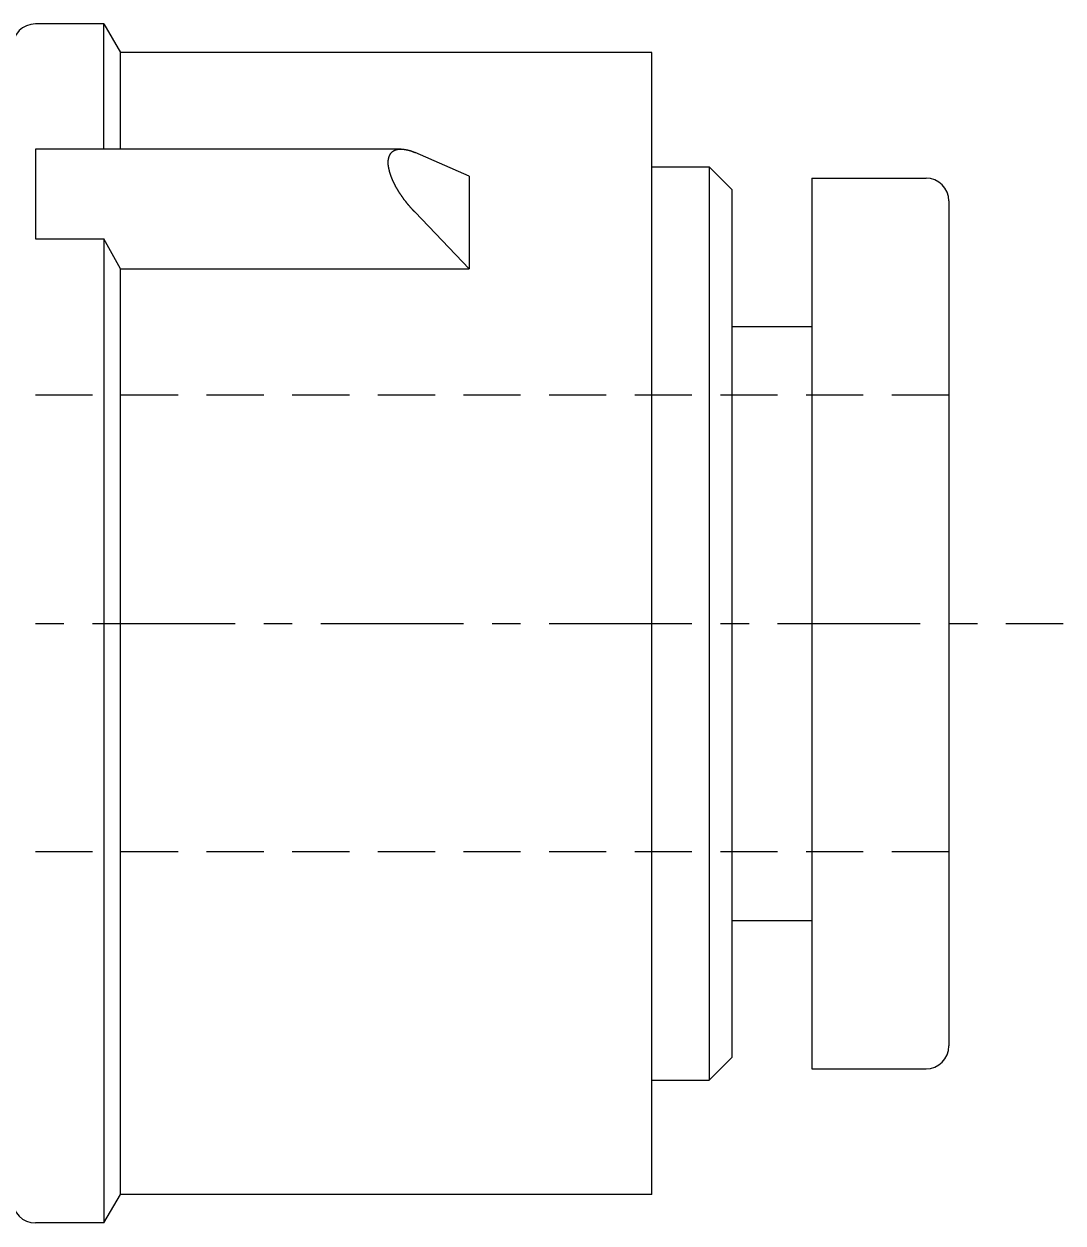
# Model space of a CAD drawing. Extents: x -1.6 to 71, y -20.2 to 60.8.
# Drawn here: x 61.87 to 70.97, y 5.1 to 15.6 of the extents above; entities that cross this region are included whole.
import ezdxf

# ---------------------------------------------------------------- set-up
doc = ezdxf.new("R2010")
doc.units = 0
doc.linetypes.add('CENTER', pattern=[2, 1.25, -0.25, 0.25, -0.25])
doc.linetypes.add('DASHED', pattern=[0.75, 0.5, -0.25])
doc.layers.get('0').update_dxf_attribs({"linetype": 'CONTINUOUS'})
doc.layers.add('CENTER', color=1, linetype='CENTER')

msp = doc.modelspace()

# ---------------------------------------------------------------- linework, layer by layer
at = {"color": 7, "linetype": 'CONTINUOUS'}
for p, q in [((62.566, 15.598), (61.966, 15.598)), ((62.566, 14.502), (62.566, 15.598)), ((62.566, 15.598), (62.71, 15.348)), ((67.366, 15.348), (62.71, 15.348)), ((62.71, 14.502), (62.71, 15.348)), ((67.366, 5.348), (67.366, 15.348)), ((61.966, 14.502), (61.966, 13.716)), ((65.169, 14.502), (61.966, 14.502)), ((65.766, 14.266), (65.291, 14.472)), ((67.366, 14.348), (67.866, 14.348)), ((67.866, 14.348), (68.066, 14.148)), ((67.866, 14.348), (67.866, 6.348)), ((65.766, 14.266), (65.766, 13.453)), ((68.766, 14.248), (69.766, 14.248)), ((68.766, 14.248), (68.766, 6.448)), ((68.066, 14.148), (68.066, 6.548)), ((69.966, 14.048), (69.966, 6.648)), ((65.291, 13.949), (65.766, 13.453)), ((61.966, 13.716), (62.566, 13.716)), ((62.566, 13.716), (62.566, 5.098)), ((62.71, 13.453), (62.566, 13.716)), ((62.71, 5.348), (62.71, 13.453)), ((62.71, 13.453), (65.766, 13.453)), ((68.066, 12.948), (68.766, 12.948)), ((68.066, 7.748), (68.766, 7.748)), ((67.866, 6.348), (68.066, 6.548)), ((68.766, 6.448), (69.766, 6.448)), ((67.366, 6.348), (67.866, 6.348)), ((62.566, 5.098), (62.71, 5.348)), ((67.366, 5.348), (62.71, 5.348)), ((62.566, 5.098), (61.966, 5.098))]:
    msp.add_line(p, q, dxfattribs=at)
at = {"color": 3, "linetype": 'DASHED'}
for p, q in [((69.966, 12.348), (58.966, 12.348)), ((69.966, 8.348), (58.966, 8.348))]:
    msp.add_line(p, q, dxfattribs=at)
at = {"color": 7}
for points in [[(65.291, 13.949, 0), (65.289, 13.951, 0), (65.288, 13.952, 0), (65.287, 13.954, 0), (65.285, 13.955, 0), (65.284, 13.956, 0), (65.283, 13.958, 0), (65.281, 13.959, 0), (65.28, 13.961, 0), (65.278, 13.962, 0), (65.277, 13.963, 0), (65.276, 13.965, 0), (65.275, 13.966, 0), (65.273, 13.968, 0), (65.272, 13.969, 0), (65.27, 13.971, 0), (65.269, 13.972, 0), (65.268, 13.973, 0), (65.267, 13.975, 0), (65.265, 13.976, 0), (65.264, 13.978, 0), (65.263, 13.979, 0), (65.261, 13.981, 0), (65.26, 13.982, 0), (65.259, 13.984, 0), (65.257, 13.985, 0), (65.256, 13.986, 0), (65.255, 13.988, 0), (65.254, 13.989, 0), (65.252, 13.991, 0), (65.251, 13.992, 0), (65.25, 13.994, 0), (65.248, 13.995, 0), (65.247, 13.997, 0), (65.246, 13.998, 0), (65.245, 14, 0), (65.243, 14.001, 0), (65.242, 14.003, 0), (65.241, 14.004, 0), (65.239, 14.006, 0), (65.238, 14.007, 0), (65.237, 14.009, 0), (65.236, 14.01, 0), (65.234, 14.012, 0), (65.233, 14.013, 0), (65.232, 14.015, 0), (65.231, 14.016, 0), (65.229, 14.018, 0), (65.228, 14.019, 0), (65.227, 14.021, 0), (65.226, 14.022, 0), (65.224, 14.024, 0), (65.223, 14.025, 0), (65.222, 14.027, 0), (65.221, 14.028, 0), (65.219, 14.03, 0), (65.218, 14.031, 0), (65.217, 14.033, 0), (65.216, 14.034, 0), (65.215, 14.036, 0), (65.213, 14.038, 0), (65.212, 14.039, 0), (65.211, 14.041, 0), (65.21, 14.042, 0), (65.209, 14.044, 0), (65.207, 14.045, 0), (65.206, 14.047, 0), (65.205, 14.048, 0), (65.204, 14.05, 0), (65.203, 14.052, 0), (65.201, 14.053, 0), (65.2, 14.055, 0), (65.199, 14.056, 0), (65.198, 14.058, 0), (65.197, 14.059, 0), (65.196, 14.061, 0), (65.194, 14.062, 0), (65.193, 14.064, 0), (65.192, 14.066, 0), (65.191, 14.067, 0), (65.19, 14.069, 0), (65.189, 14.07, 0), (65.188, 14.072, 0), (65.186, 14.073, 0), (65.185, 14.075, 0), (65.184, 14.077, 0), (65.183, 14.078, 0), (65.182, 14.08, 0), (65.181, 14.082, 0), (65.18, 14.083, 0), (65.178, 14.085, 0), (65.177, 14.086, 0), (65.176, 14.088, 0), (65.175, 14.089, 0), (65.174, 14.091, 0), (65.173, 14.093, 0), (65.172, 14.094, 0), (65.171, 14.096, 0), (65.169, 14.098, 0), (65.168, 14.099, 0), (65.167, 14.101, 0), (65.166, 14.102, 0), (65.165, 14.104, 0), (65.164, 14.106, 0), (65.163, 14.107, 0), (65.162, 14.109, 0), (65.161, 14.111, 0), (65.16, 14.112, 0), (65.159, 14.114, 0), (65.158, 14.116, 0), (65.156, 14.117, 0), (65.155, 14.119, 0), (65.154, 14.12, 0), (65.153, 14.122, 0), (65.152, 14.124, 0), (65.151, 14.125, 0), (65.15, 14.127, 0), (65.149, 14.129, 0), (65.148, 14.13, 0), (65.147, 14.132, 0), (65.146, 14.134, 0), (65.145, 14.135, 0), (65.144, 14.137, 0), (65.143, 14.139, 0), (65.142, 14.14, 0), (65.141, 14.142, 0), (65.14, 14.144, 0), (65.139, 14.145, 0), (65.138, 14.147, 0), (65.137, 14.149, 0), (65.136, 14.15, 0), (65.135, 14.152, 0), (65.134, 14.154, 0), (65.133, 14.156, 0), (65.132, 14.157, 0), (65.131, 14.159, 0), (65.13, 14.161, 0), (65.129, 14.162, 0), (65.128, 14.164, 0), (65.127, 14.166, 0), (65.126, 14.168, 0), (65.125, 14.169, 0), (65.124, 14.171, 0), (65.123, 14.173, 0), (65.123, 14.174, 0), (65.121, 14.176, 0), (65.121, 14.178, 0), (65.12, 14.18, 0), (65.119, 14.181, 0), (65.118, 14.183, 0), (65.117, 14.185, 0), (65.116, 14.187, 0), (65.115, 14.188, 0), (65.114, 14.19, 0), (65.113, 14.192, 0), (65.112, 14.194, 0), (65.112, 14.195, 0), (65.111, 14.197, 0), (65.11, 14.199, 0), (65.109, 14.2, 0), (65.108, 14.202, 0), (65.107, 14.204, 0), (65.106, 14.206, 0), (65.106, 14.207, 0), (65.105, 14.209, 0), (65.104, 14.211, 0), (65.103, 14.213, 0), (65.102, 14.215, 0), (65.101, 14.216, 0), (65.1, 14.218, 0), (65.1, 14.22, 0), (65.099, 14.222, 0), (65.098, 14.223, 0), (65.097, 14.225, 0), (65.097, 14.227, 0), (65.096, 14.229, 0), (65.095, 14.231, 0), (65.094, 14.232, 0), (65.093, 14.234, 0), (65.093, 14.236, 0), (65.092, 14.238, 0), (65.091, 14.24, 0), (65.09, 14.241, 0), (65.09, 14.243, 0), (65.089, 14.245, 0), (65.088, 14.247, 0), (65.087, 14.249, 0), (65.087, 14.251, 0), (65.086, 14.252, 0), (65.085, 14.254, 0), (65.084, 14.256, 0), (65.084, 14.258, 0), (65.083, 14.26, 0), (65.082, 14.261, 0), (65.082, 14.263, 0), (65.081, 14.265, 0), (65.08, 14.267, 0), (65.08, 14.269, 0), (65.079, 14.271, 0), (65.078, 14.273, 0), (65.078, 14.274, 0), (65.077, 14.276, 0), (65.076, 14.278, 0), (65.076, 14.28, 0), (65.075, 14.282, 0), (65.075, 14.284, 0), (65.074, 14.286, 0), (65.073, 14.287, 0), (65.073, 14.289, 0), (65.072, 14.291, 0), (65.072, 14.293, 0), (65.071, 14.295, 0), (65.071, 14.297, 0), (65.07, 14.299, 0), (65.07, 14.301, 0), (65.069, 14.302, 0), (65.068, 14.304, 0), (65.068, 14.306, 0), (65.067, 14.308, 0), (65.067, 14.31, 0), (65.066, 14.312, 0), (65.066, 14.314, 0), (65.066, 14.316, 0), (65.065, 14.318, 0), (65.064, 14.319, 0), (65.064, 14.321, 0), (65.064, 14.323, 0), (65.063, 14.325, 0), (65.063, 14.327, 0), (65.062, 14.329, 0), (65.062, 14.331, 0), (65.062, 14.333, 0), (65.061, 14.335, 0), (65.061, 14.337, 0), (65.061, 14.339, 0), (65.06, 14.341, 0), (65.06, 14.343, 0), (65.059, 14.345, 0), (65.059, 14.347, 0), (65.059, 14.348, 0), (65.059, 14.35, 0), (65.058, 14.352, 0), (65.058, 14.354, 0), (65.058, 14.356, 0), (65.058, 14.358, 0), (65.058, 14.36, 0), (65.057, 14.362, 0), (65.057, 14.364, 0), (65.057, 14.366, 0), (65.057, 14.368, 0), (65.057, 14.37, 0), (65.056, 14.372, 0), (65.056, 14.374, 0), (65.056, 14.376, 0), (65.056, 14.378, 0), (65.056, 14.38, 0), (65.056, 14.382, 0), (65.056, 14.384, 0), (65.056, 14.386, 0), (65.056, 14.388, 0), (65.056, 14.389, 0), (65.056, 14.392, 0), (65.056, 14.393, 0), (65.056, 14.395, 0), (65.057, 14.397, 0), (65.057, 14.399, 0), (65.057, 14.401, 0), (65.057, 14.403, 0), (65.057, 14.405, 0), (65.058, 14.407, 0), (65.058, 14.409, 0), (65.058, 14.411, 0), (65.058, 14.413, 0), (65.059, 14.415, 0), (65.059, 14.417, 0), (65.059, 14.419, 0), (65.06, 14.421, 0), (65.06, 14.423, 0), (65.061, 14.425, 0), (65.061, 14.427, 0), (65.061, 14.429, 0), (65.062, 14.431, 0), (65.063, 14.433, 0), (65.063, 14.434, 0), (65.064, 14.436, 0), (65.064, 14.438, 0), (65.065, 14.44, 0), (65.066, 14.442, 0), (65.067, 14.444, 0), (65.067, 14.445, 0), (65.068, 14.447, 0), (65.069, 14.449, 0), (65.07, 14.451, 0), (65.071, 14.453, 0), (65.072, 14.454, 0), (65.073, 14.456, 0), (65.074, 14.458, 0), (65.075, 14.459, 0), (65.076, 14.461, 0), (65.077, 14.463, 0), (65.078, 14.464, 0), (65.079, 14.466, 0), (65.081, 14.467, 0), (65.082, 14.469, 0), (65.083, 14.47, 0), (65.085, 14.472, 0), (65.086, 14.473, 0), (65.088, 14.474, 0), (65.089, 14.476, 0), (65.09, 14.477, 0), (65.092, 14.478, 0), (65.093, 14.48, 0), (65.095, 14.481, 0), (65.097, 14.482, 0), (65.098, 14.483, 0), (65.1, 14.484, 0), (65.101, 14.486, 0), (65.103, 14.487, 0), (65.105, 14.488, 0), (65.106, 14.489, 0), (65.108, 14.49, 0), (65.11, 14.491, 0), (65.112, 14.491, 0), (65.114, 14.492, 0), (65.115, 14.493, 0), (65.117, 14.494, 0), (65.119, 14.495, 0), (65.121, 14.495, 0), (65.123, 14.496, 0), (65.124, 14.497, 0), (65.126, 14.497, 0), (65.128, 14.498, 0), (65.13, 14.498, 0), (65.132, 14.499, 0), (65.134, 14.499, 0), (65.136, 14.5, 0), (65.138, 14.5, 0), (65.14, 14.501, 0), (65.142, 14.501, 0), (65.144, 14.501, 0), (65.146, 14.502, 0), (65.148, 14.502, 0), (65.15, 14.502, 0), (65.152, 14.502, 0), (65.154, 14.502, 0), (65.156, 14.502, 0), (65.158, 14.502, 0), (65.159, 14.502, 0), (65.162, 14.502, 0), (65.163, 14.502, 0), (65.165, 14.502, 0), (65.167, 14.502, 0)], [(65.167, 14.502, 0), (65.168, 14.502, 0), (65.169, 14.502, 0), (65.17, 14.502, 0), (65.171, 14.502, 0), (65.171, 14.502, 0), (65.172, 14.502, 0), (65.173, 14.502, 0), (65.174, 14.502, 0), (65.175, 14.502, 0), (65.175, 14.502, 0), (65.176, 14.502, 0), (65.177, 14.502, 0), (65.178, 14.502, 0), (65.179, 14.502, 0), (65.179, 14.502, 0), (65.18, 14.502, 0), (65.181, 14.502, 0), (65.182, 14.502, 0), (65.183, 14.502, 0), (65.183, 14.502, 0), (65.184, 14.501, 0), (65.185, 14.501, 0), (65.186, 14.501, 0), (65.187, 14.501, 0), (65.187, 14.501, 0), (65.188, 14.501, 0), (65.189, 14.501, 0), (65.19, 14.501, 0), (65.191, 14.501, 0), (65.191, 14.501, 0), (65.192, 14.501, 0), (65.193, 14.501, 0), (65.194, 14.501, 0), (65.195, 14.5, 0), (65.195, 14.5, 0), (65.196, 14.5, 0), (65.197, 14.5, 0), (65.198, 14.5, 0), (65.199, 14.5, 0), (65.199, 14.5, 0), (65.2, 14.5, 0), (65.201, 14.499, 0), (65.202, 14.499, 0), (65.203, 14.499, 0), (65.203, 14.499, 0), (65.204, 14.499, 0), (65.205, 14.499, 0), (65.206, 14.499, 0), (65.207, 14.499, 0), (65.207, 14.498, 0), (65.208, 14.498, 0), (65.209, 14.498, 0), (65.21, 14.498, 0), (65.21, 14.498, 0), (65.211, 14.498, 0), (65.212, 14.498, 0), (65.213, 14.498, 0), (65.214, 14.497, 0), (65.215, 14.497, 0), (65.215, 14.497, 0), (65.216, 14.497, 0), (65.217, 14.497, 0), (65.218, 14.497, 0), (65.218, 14.496, 0), (65.219, 14.496, 0), (65.22, 14.496, 0), (65.221, 14.496, 0), (65.222, 14.496, 0), (65.222, 14.496, 0), (65.223, 14.495, 0), (65.224, 14.495, 0), (65.225, 14.495, 0), (65.225, 14.495, 0), (65.226, 14.495, 0), (65.227, 14.495, 0), (65.228, 14.494, 0), (65.229, 14.494, 0), (65.229, 14.494, 0), (65.23, 14.494, 0), (65.231, 14.494, 0), (65.232, 14.493, 0), (65.233, 14.493, 0), (65.233, 14.493, 0), (65.234, 14.493, 0), (65.235, 14.493, 0), (65.236, 14.492, 0), (65.237, 14.492, 0), (65.237, 14.492, 0), (65.238, 14.492, 0), (65.239, 14.492, 0), (65.24, 14.491, 0), (65.24, 14.491, 0), (65.241, 14.491, 0), (65.242, 14.491, 0), (65.243, 14.49, 0), (65.243, 14.49, 0), (65.244, 14.49, 0), (65.245, 14.49, 0), (65.246, 14.489, 0), (65.246, 14.489, 0), (65.247, 14.489, 0), (65.248, 14.489, 0), (65.249, 14.489, 0), (65.25, 14.488, 0), (65.25, 14.488, 0), (65.251, 14.488, 0), (65.252, 14.488, 0), (65.253, 14.487, 0), (65.254, 14.487, 0), (65.254, 14.487, 0), (65.255, 14.486, 0), (65.256, 14.486, 0), (65.257, 14.486, 0), (65.257, 14.486, 0), (65.258, 14.486, 0), (65.259, 14.485, 0), (65.26, 14.485, 0), (65.26, 14.485, 0), (65.261, 14.484, 0), (65.262, 14.484, 0), (65.263, 14.484, 0), (65.263, 14.484, 0), (65.264, 14.483, 0), (65.265, 14.483, 0), (65.266, 14.483, 0), (65.266, 14.482, 0), (65.267, 14.482, 0), (65.268, 14.482, 0), (65.269, 14.482, 0), (65.269, 14.481, 0), (65.27, 14.481, 0), (65.271, 14.481, 0), (65.272, 14.48, 0), (65.272, 14.48, 0), (65.273, 14.48, 0), (65.274, 14.479, 0), (65.275, 14.479, 0), (65.275, 14.479, 0), (65.276, 14.479, 0), (65.277, 14.478, 0), (65.278, 14.478, 0), (65.278, 14.478, 0), (65.279, 14.477, 0), (65.28, 14.477, 0), (65.281, 14.477, 0), (65.281, 14.476, 0), (65.282, 14.476, 0), (65.283, 14.476, 0), (65.283, 14.475, 0), (65.284, 14.475, 0), (65.285, 14.475, 0), (65.286, 14.474, 0), (65.286, 14.474, 0), (65.287, 14.474, 0), (65.288, 14.473, 0), (65.288, 14.473, 0), (65.289, 14.473, 0), (65.29, 14.472, 0), (65.291, 14.472, 0)]]:
    msp.add_polyline3d(points, dxfattribs=at)
at = {"color": 7, "linetype": 'CONTINUOUS'}
for centre, start, end in [((61.966, 15.398), 90, 180), ((69.766, 14.048), 0, 90), ((69.766, 6.648), 270, 0), ((61.966, 5.298), 180, 270)]:
    msp.add_arc(centre, 0.2, start, end, dxfattribs=at)
at = {"layer": 'CENTER', "color": 1, "linetype": 'CENTER'}
msp.add_line((20.466, 10.348), (70.966, 10.348), dxfattribs=at)

doc.saveas('drawing.dxf')
